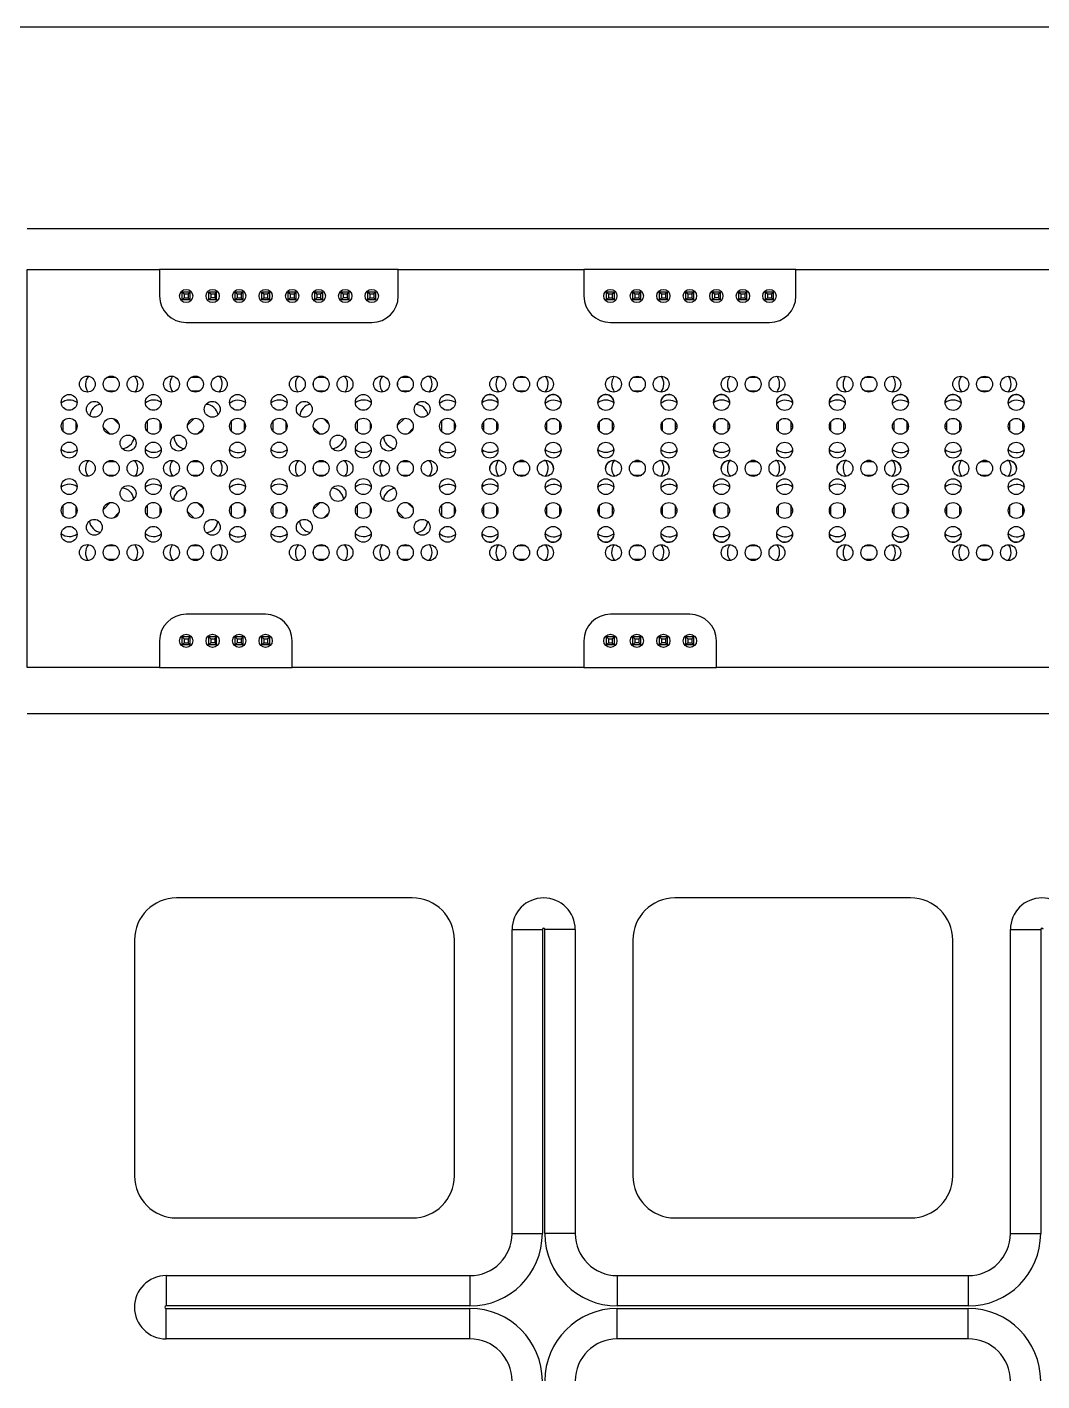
# Model space of a CAD drawing. Header units: inches. Extents: x 1.52 to 9.45, y 2.55 to 7.05.
# Drawn here: x 3.041 to 4.548, y 5.036 to 7.046 of the extents above; entities that cross this region are included whole.
import ezdxf

# ---------------------------------------------------------------- set-up
doc = ezdxf.new("R2010")
doc.units = ezdxf.units.IN
doc.header["$MEASUREMENT"] = 0

msp = doc.modelspace()

# ---------------------------------------------------------------- linework, layer by layer
at = {"color": 7, "linetype": 'Continuous', "lineweight": 25}
for p, q in [((8.1508, 7.0458), (2.7758, 7.0458)), ((5.2853, 6.7466), (3.0412, 6.7466)), ((3.0412, 6.0955), (3.0412, 6.6861)), ((3.0412, 6.6861), (3.2381, 6.6861)), ((3.2381, 6.6861), (3.2381, 6.6467)), ((3.5924, 6.6861), (3.2381, 6.6861)), ((3.5924, 6.6467), (3.5924, 6.6861)), ((3.5924, 6.6861), (3.868, 6.6861)), ((3.868, 6.6861), (3.868, 6.6467)), ((4.1829, 6.6861), (3.868, 6.6861)), ((4.1829, 6.6467), (4.1829, 6.6861)), ((4.1829, 6.6861), (4.6554, 6.6861)), ((3.2715, 6.6526), (3.2745, 6.6497)), ((3.2715, 6.6408), (3.2715, 6.6526)), ((3.2833, 6.6526), (3.2715, 6.6526)), ((3.2804, 6.6497), (3.2833, 6.6526)), ((3.2833, 6.6408), (3.2833, 6.6526)), ((3.3227, 6.6526), (3.3109, 6.6526)), ((3.3109, 6.6526), (3.3139, 6.6497)), ((3.3109, 6.6408), (3.3109, 6.6526)), ((3.3198, 6.6497), (3.3227, 6.6526)), ((3.3227, 6.6408), (3.3227, 6.6526)), ((3.3503, 6.6526), (3.3532, 6.6497)), ((3.3503, 6.6408), (3.3503, 6.6526)), ((3.3621, 6.6526), (3.3503, 6.6526)), ((3.3621, 6.6526), (3.3591, 6.6497)), ((3.3621, 6.6408), (3.3621, 6.6526)), ((3.4015, 6.6526), (3.3896, 6.6526)), ((3.3896, 6.6526), (3.3926, 6.6497)), ((3.3896, 6.6408), (3.3896, 6.6526)), ((3.3985, 6.6497), (3.4015, 6.6526)), ((3.4015, 6.6408), (3.4015, 6.6526)), ((3.4408, 6.6526), (3.429, 6.6526)), ((3.429, 6.6526), (3.432, 6.6497)), ((3.429, 6.6408), (3.429, 6.6526)), ((3.4379, 6.6497), (3.4408, 6.6526)), ((3.4408, 6.6408), (3.4408, 6.6526)), ((3.4684, 6.6526), (3.4713, 6.6497)), ((3.4684, 6.6408), (3.4684, 6.6526)), ((3.4802, 6.6526), (3.4684, 6.6526)), ((3.4772, 6.6497), (3.4802, 6.6526)), ((3.4802, 6.6408), (3.4802, 6.6526)), ((3.5078, 6.6526), (3.5107, 6.6497)), ((3.5078, 6.6408), (3.5078, 6.6526)), ((3.5196, 6.6526), (3.5078, 6.6526)), ((3.5166, 6.6497), (3.5196, 6.6526)), ((3.5196, 6.6408), (3.5196, 6.6526)), ((3.5471, 6.6526), (3.5501, 6.6497)), ((3.5471, 6.6408), (3.5471, 6.6526)), ((3.5589, 6.6526), (3.5471, 6.6526)), ((3.5589, 6.6526), (3.556, 6.6497)), ((3.5589, 6.6408), (3.5589, 6.6526)), ((3.9015, 6.6526), (3.9044, 6.6497)), ((3.9015, 6.6408), (3.9015, 6.6526)), ((3.9133, 6.6526), (3.9015, 6.6526)), ((3.9103, 6.6497), (3.9133, 6.6526)), ((3.9133, 6.6408), (3.9133, 6.6526)), ((3.9526, 6.6526), (3.9408, 6.6526)), ((3.9408, 6.6526), (3.9438, 6.6497)), ((3.9408, 6.6408), (3.9408, 6.6526)), ((3.9497, 6.6497), (3.9526, 6.6526)), ((3.9526, 6.6408), (3.9526, 6.6526)), ((3.992, 6.6526), (3.9802, 6.6526)), ((3.9802, 6.6526), (3.9831, 6.6497)), ((3.9802, 6.6408), (3.9802, 6.6526)), ((3.992, 6.6526), (3.9891, 6.6497)), ((3.992, 6.6408), (3.992, 6.6526)), ((4.0314, 6.6526), (4.0196, 6.6526)), ((4.0196, 6.6526), (4.0225, 6.6497)), ((4.0196, 6.6408), (4.0196, 6.6526)), ((4.0314, 6.6526), (4.0284, 6.6497)), ((4.0314, 6.6408), (4.0314, 6.6526)), ((4.0589, 6.6526), (4.0619, 6.6497)), ((4.0589, 6.6408), (4.0589, 6.6526)), ((4.0707, 6.6526), (4.0589, 6.6526)), ((4.0678, 6.6497), (4.0707, 6.6526)), ((4.0707, 6.6408), (4.0707, 6.6526)), ((4.1101, 6.6526), (4.0983, 6.6526)), ((4.0983, 6.6526), (4.1013, 6.6497)), ((4.0983, 6.6408), (4.0983, 6.6526)), ((4.1072, 6.6497), (4.1101, 6.6526)), ((4.1101, 6.6408), (4.1101, 6.6526)), ((4.1495, 6.6526), (4.1377, 6.6526)), ((4.1377, 6.6526), (4.1406, 6.6497)), ((4.1377, 6.6408), (4.1377, 6.6526)), ((4.1465, 6.6497), (4.1495, 6.6526)), ((4.1495, 6.6408), (4.1495, 6.6526)), ((3.2745, 6.6438), (3.2715, 6.6408)), ((3.2833, 6.6408), (3.2715, 6.6408)), ((3.2745, 6.6497), (3.2745, 6.6438)), ((3.2745, 6.6497), (3.2804, 6.6497)), ((3.2745, 6.6438), (3.2804, 6.6438)), ((3.2804, 6.6497), (3.2804, 6.6438)), ((3.2804, 6.6438), (3.2833, 6.6408)), ((3.3139, 6.6438), (3.3109, 6.6408)), ((3.3227, 6.6408), (3.3109, 6.6408)), ((3.3139, 6.6497), (3.3139, 6.6438)), ((3.3139, 6.6497), (3.3198, 6.6497)), ((3.3198, 6.6438), (3.3139, 6.6438)), ((3.3198, 6.6497), (3.3198, 6.6438)), ((3.3198, 6.6438), (3.3227, 6.6408)), ((3.3503, 6.6408), (3.3532, 6.6438)), ((3.3621, 6.6408), (3.3503, 6.6408)), ((3.3532, 6.6497), (3.3532, 6.6438)), ((3.3532, 6.6497), (3.3591, 6.6497)), ((3.3532, 6.6438), (3.3591, 6.6438)), ((3.3591, 6.6497), (3.3591, 6.6438)), ((3.3591, 6.6438), (3.3621, 6.6408)), ((3.3926, 6.6438), (3.3896, 6.6408)), ((3.4015, 6.6408), (3.3896, 6.6408)), ((3.3926, 6.6497), (3.3985, 6.6497)), ((3.3926, 6.6497), (3.3926, 6.6438)), ((3.3926, 6.6438), (3.3985, 6.6438)), ((3.3985, 6.6497), (3.3985, 6.6438)), ((3.3985, 6.6438), (3.4015, 6.6408)), ((3.432, 6.6438), (3.429, 6.6408)), ((3.4408, 6.6408), (3.429, 6.6408)), ((3.432, 6.6497), (3.4379, 6.6497)), ((3.432, 6.6497), (3.432, 6.6438)), ((3.432, 6.6438), (3.4379, 6.6438)), ((3.4379, 6.6497), (3.4379, 6.6438)), ((3.4379, 6.6438), (3.4408, 6.6408)), ((3.4713, 6.6438), (3.4684, 6.6408)), ((3.4802, 6.6408), (3.4684, 6.6408)), ((3.4713, 6.6497), (3.4713, 6.6438)), ((3.4713, 6.6497), (3.4772, 6.6497)), ((3.4772, 6.6438), (3.4713, 6.6438)), ((3.4772, 6.6497), (3.4772, 6.6438)), ((3.4772, 6.6438), (3.4802, 6.6408)), ((3.5107, 6.6438), (3.5078, 6.6408)), ((3.5196, 6.6408), (3.5078, 6.6408)), ((3.5107, 6.6497), (3.5107, 6.6438)), ((3.5107, 6.6497), (3.5166, 6.6497)), ((3.5166, 6.6438), (3.5107, 6.6438)), ((3.5166, 6.6497), (3.5166, 6.6438)), ((3.5166, 6.6438), (3.5196, 6.6408)), ((3.5471, 6.6408), (3.5501, 6.6438)), ((3.5589, 6.6408), (3.5471, 6.6408)), ((3.5501, 6.6497), (3.5501, 6.6438)), ((3.5501, 6.6497), (3.556, 6.6497)), ((3.5501, 6.6438), (3.556, 6.6438)), ((3.556, 6.6497), (3.556, 6.6438)), ((3.556, 6.6438), (3.5589, 6.6408)), ((3.9044, 6.6438), (3.9015, 6.6408)), ((3.9133, 6.6408), (3.9015, 6.6408)), ((3.9044, 6.6497), (3.9044, 6.6438)), ((3.9044, 6.6497), (3.9103, 6.6497)), ((3.9044, 6.6438), (3.9103, 6.6438)), ((3.9103, 6.6497), (3.9103, 6.6438)), ((3.9103, 6.6438), (3.9133, 6.6408)), ((3.9438, 6.6438), (3.9408, 6.6408)), ((3.9526, 6.6408), (3.9408, 6.6408)), ((3.9438, 6.6497), (3.9497, 6.6497)), ((3.9438, 6.6497), (3.9438, 6.6438)), ((3.9438, 6.6438), (3.9497, 6.6438)), ((3.9497, 6.6497), (3.9497, 6.6438)), ((3.9497, 6.6438), (3.9526, 6.6408)), ((3.9802, 6.6408), (3.9831, 6.6438)), ((3.992, 6.6408), (3.9802, 6.6408)), ((3.9831, 6.6497), (3.9891, 6.6497)), ((3.9831, 6.6497), (3.9831, 6.6438)), ((3.9831, 6.6438), (3.9891, 6.6438)), ((3.9891, 6.6497), (3.9891, 6.6438)), ((3.9891, 6.6438), (3.992, 6.6408)), ((4.0196, 6.6408), (4.0225, 6.6438)), ((4.0314, 6.6408), (4.0196, 6.6408)), ((4.0225, 6.6497), (4.0284, 6.6497)), ((4.0225, 6.6497), (4.0225, 6.6438)), ((4.0225, 6.6438), (4.0284, 6.6438)), ((4.0284, 6.6497), (4.0284, 6.6438)), ((4.0284, 6.6438), (4.0314, 6.6408)), ((4.0619, 6.6438), (4.0589, 6.6408)), ((4.0707, 6.6408), (4.0589, 6.6408)), ((4.0619, 6.6497), (4.0619, 6.6438)), ((4.0619, 6.6497), (4.0678, 6.6497)), ((4.0678, 6.6438), (4.0619, 6.6438)), ((4.0678, 6.6497), (4.0678, 6.6438)), ((4.0678, 6.6438), (4.0707, 6.6408)), ((4.1013, 6.6438), (4.0983, 6.6408)), ((4.1101, 6.6408), (4.0983, 6.6408)), ((4.1013, 6.6497), (4.1072, 6.6497)), ((4.1013, 6.6497), (4.1013, 6.6438)), ((4.1013, 6.6438), (4.1072, 6.6438)), ((4.1072, 6.6497), (4.1072, 6.6438)), ((4.1072, 6.6438), (4.1101, 6.6408)), ((4.1406, 6.6438), (4.1377, 6.6408)), ((4.1495, 6.6408), (4.1377, 6.6408)), ((4.1406, 6.6497), (4.1406, 6.6438)), ((4.1406, 6.6497), (4.1465, 6.6497)), ((4.1406, 6.6438), (4.1465, 6.6438)), ((4.1465, 6.6497), (4.1465, 6.6438)), ((4.1465, 6.6438), (4.1495, 6.6408)), ((3.2774, 6.6073), (3.553, 6.6073)), ((3.9074, 6.6073), (4.1436, 6.6073)), ((3.1728, 6.5257), (3.1595, 6.5257)), ((3.2978, 6.5257), (3.2845, 6.5257)), ((3.4663, 6.5177), (3.4663, 6.5141)), ((3.4847, 6.5257), (3.4713, 6.5257)), ((3.5913, 6.5177), (3.5913, 6.5141)), ((3.6097, 6.5257), (3.5963, 6.5257)), ((3.7821, 6.5257), (3.7691, 6.5257)), ((3.954, 6.5257), (3.941, 6.5257)), ((4.1259, 6.5257), (4.1128, 6.5257)), ((4.2978, 6.5257), (4.2847, 6.5257)), ((4.4697, 6.5257), (4.4566, 6.5257)), ((3.1598, 6.506), (3.1726, 6.506)), ((3.2848, 6.506), (3.2976, 6.506)), ((3.4716, 6.506), (3.4844, 6.506)), ((3.5966, 6.506), (3.6094, 6.506)), ((3.7691, 6.506), (3.7821, 6.506)), ((3.941, 6.506), (3.954, 6.506)), ((4.1128, 6.506), (4.1259, 6.506)), ((4.2847, 6.506), (4.2978, 6.506)), ((4.4566, 6.506), (4.4697, 6.506)), ((3.7169, 6.4886), (3.7169, 6.488)), ((3.8343, 6.488), (3.8343, 6.4886)), ((3.8888, 6.4886), (3.8888, 6.488)), ((4.0061, 6.488), (4.0061, 6.4886)), ((4.0607, 6.4886), (4.0607, 6.488)), ((4.178, 6.488), (4.178, 6.4886)), ((4.2326, 6.4886), (4.2326, 6.488)), ((4.3499, 6.488), (4.3499, 6.4886)), ((4.4045, 6.4886), (4.4045, 6.488)), ((4.5218, 6.488), (4.5218, 6.4886)), ((3.0944, 6.4608), (3.0944, 6.4461)), ((3.1141, 6.4479), (3.1141, 6.4589)), ((3.1545, 6.4517), (3.1645, 6.4417)), ((3.1776, 6.4564), (3.1692, 6.4648)), ((3.2194, 6.4608), (3.2194, 6.4461)), ((3.2391, 6.4479), (3.2391, 6.4589)), ((3.2896, 6.4651), (3.2795, 6.4549)), ((3.2944, 6.442), (3.3025, 6.4502)), ((3.3444, 6.4608), (3.3444, 6.4461)), ((3.3641, 6.4479), (3.3641, 6.4589)), ((3.4064, 6.4609), (3.4064, 6.4459)), ((3.4261, 6.4481), (3.4261, 6.4587)), ((3.4663, 6.4518), (3.4764, 6.4417)), ((3.4894, 6.4566), (3.4812, 6.4648)), ((3.5314, 6.4609), (3.5314, 6.4459)), ((3.5511, 6.4481), (3.5511, 6.4587)), ((3.6016, 6.4651), (3.5913, 6.4548)), ((3.6564, 6.4609), (3.6564, 6.4459)), ((3.6761, 6.4481), (3.6761, 6.4587)), ((3.7169, 6.4541), (3.7169, 6.4525)), ((3.7189, 6.4598), (3.7189, 6.4468)), ((3.7386, 6.4468), (3.7386, 6.4598)), ((3.8126, 6.4598), (3.8126, 6.4468)), ((3.8323, 6.4468), (3.8323, 6.4598)), ((3.8343, 6.4525), (3.8343, 6.4541)), ((3.8888, 6.4541), (3.8888, 6.4525)), ((3.8907, 6.4598), (3.8907, 6.4468)), ((3.9104, 6.4468), (3.9104, 6.4599)), ((3.9845, 6.4598), (3.9845, 6.4468)), ((4.0042, 6.4468), (4.0042, 6.4599)), ((4.0061, 6.4525), (4.0061, 6.4541)), ((4.0607, 6.4541), (4.0607, 6.4525)), ((4.0626, 6.4598), (4.0626, 6.4468)), ((4.0823, 6.4467), (4.0823, 6.4599)), ((4.1564, 6.4598), (4.1564, 6.4468)), ((4.1761, 6.4467), (4.1761, 6.4599)), ((4.178, 6.4525), (4.178, 6.4541)), ((4.2326, 6.4541), (4.2326, 6.4525)), ((4.2345, 6.4598), (4.2345, 6.4468)), ((4.2542, 6.4467), (4.2542, 6.4599)), ((4.3282, 6.4598), (4.3282, 6.4468)), ((4.3479, 6.4467), (4.3479, 6.4599)), ((4.3499, 6.4525), (4.3499, 6.4541)), ((4.4045, 6.4541), (4.4045, 6.4525)), ((4.4064, 6.4597), (4.4064, 6.4469)), ((4.4261, 6.4467), (4.4261, 6.4599)), ((4.5001, 6.4597), (4.5001, 6.4469)), ((4.5198, 6.4467), (4.5198, 6.4599)), ((4.5218, 6.4525), (4.5218, 6.4541)), ((3.6064, 6.4421), (3.6143, 6.45)), ((3.7169, 6.4186), (3.7169, 6.4178)), ((3.7169, 6.4178), (3.7173, 6.415)), ((3.8339, 6.415), (3.8343, 6.4178)), ((3.8343, 6.4178), (3.8343, 6.4186)), ((3.8888, 6.4186), (3.8888, 6.4178)), ((3.8888, 6.4178), (3.8892, 6.415)), ((4.0058, 6.415), (4.0061, 6.4178)), ((4.0061, 6.4178), (4.0061, 6.4186)), ((4.0607, 6.4186), (4.0607, 6.4178)), ((4.0607, 6.4178), (4.061, 6.415)), ((4.1777, 6.415), (4.178, 6.4178)), ((4.178, 6.4178), (4.178, 6.4186)), ((4.2326, 6.4186), (4.2326, 6.4178)), ((4.2326, 6.4178), (4.2329, 6.415)), ((4.3496, 6.415), (4.3499, 6.4178)), ((4.3499, 6.4178), (4.3499, 6.4186)), ((4.4045, 6.4186), (4.4045, 6.4178)), ((4.4045, 6.4178), (4.4048, 6.415)), ((4.5215, 6.415), (4.5218, 6.4178)), ((4.5218, 6.4178), (4.5218, 6.4186)), ((3.1728, 6.4007), (3.1595, 6.4007)), ((3.2978, 6.4007), (3.2845, 6.4007)), ((3.4663, 6.3927), (3.4663, 6.3891)), ((3.4847, 6.4007), (3.4713, 6.4007)), ((3.5913, 6.3927), (3.5913, 6.3891)), ((3.6097, 6.4007), (3.5963, 6.4007)), ((3.7423, 6.4024), (3.7402, 6.4024)), ((3.7821, 6.4007), (3.7691, 6.4007)), ((3.7777, 6.4024), (3.7734, 6.4024)), ((3.811, 6.4024), (3.8089, 6.4024)), ((3.9142, 6.4024), (3.912, 6.4024)), ((3.954, 6.4007), (3.941, 6.4007)), ((3.9496, 6.4024), (3.9453, 6.4024)), ((3.9829, 6.4024), (3.9808, 6.4024)), ((4.0861, 6.4024), (4.0839, 6.4024)), ((4.1259, 6.4007), (4.1128, 6.4007)), ((4.1215, 6.4024), (4.1172, 6.4024)), ((4.1548, 6.4024), (4.1527, 6.4024)), ((4.258, 6.4024), (4.2558, 6.4024)), ((4.2978, 6.4007), (4.2847, 6.4007)), ((4.2934, 6.4024), (4.2891, 6.4024)), ((4.3267, 6.4024), (4.3245, 6.4024)), ((4.4299, 6.4024), (4.4277, 6.4024)), ((4.4697, 6.4007), (4.4566, 6.4007)), ((4.4653, 6.4024), (4.461, 6.4024)), ((4.4986, 6.4024), (4.4964, 6.4024)), ((3.1598, 6.381), (3.1726, 6.381)), ((3.2848, 6.381), (3.2976, 6.381)), ((3.4716, 6.381), (3.4844, 6.381)), ((3.5966, 6.381), (3.6094, 6.381)), ((3.7691, 6.381), (3.7821, 6.381)), ((3.941, 6.381), (3.954, 6.381)), ((4.1128, 6.381), (4.1259, 6.381)), ((4.2847, 6.381), (4.2978, 6.381)), ((4.4566, 6.381), (4.4697, 6.381)), ((3.7173, 6.3667), (3.7169, 6.3638)), ((3.7169, 6.3638), (3.7169, 6.363)), ((3.8343, 6.3638), (3.8339, 6.3667)), ((3.8343, 6.363), (3.8343, 6.3638)), ((3.8892, 6.3667), (3.8888, 6.3638)), ((3.8888, 6.3638), (3.8888, 6.363)), ((4.0061, 6.3638), (4.0058, 6.3667)), ((4.0061, 6.363), (4.0061, 6.3638)), ((4.061, 6.3667), (4.0607, 6.3638)), ((4.0607, 6.3638), (4.0607, 6.363)), ((4.178, 6.3638), (4.1777, 6.3667)), ((4.178, 6.363), (4.178, 6.3638)), ((4.2329, 6.3667), (4.2326, 6.3638)), ((4.2326, 6.3638), (4.2326, 6.363)), ((4.3499, 6.3638), (4.3496, 6.3667)), ((4.3499, 6.363), (4.3499, 6.3638)), ((4.4048, 6.3667), (4.4045, 6.3638)), ((4.4045, 6.3638), (4.4045, 6.363)), ((4.5218, 6.3638), (4.5215, 6.3667)), ((4.5218, 6.363), (4.5218, 6.3638)), ((3.0944, 6.3358), (3.0944, 6.3211)), ((3.1141, 6.3229), (3.1141, 6.3339)), ((3.1646, 6.3401), (3.1545, 6.3299)), ((3.2194, 6.3358), (3.2194, 6.3211)), ((3.2391, 6.3229), (3.2391, 6.3339)), ((3.3026, 6.3314), (3.2942, 6.3398)), ((3.3444, 6.3358), (3.3444, 6.3211)), ((3.3641, 6.3229), (3.3641, 6.3339)), ((3.4064, 6.3359), (3.4064, 6.3209)), ((3.4261, 6.3231), (3.4261, 6.3337)), ((3.4766, 6.3401), (3.4663, 6.3298)), ((3.5314, 6.3359), (3.5314, 6.3209)), ((3.5511, 6.3231), (3.5511, 6.3337)), ((3.6144, 6.3316), (3.6062, 6.3398)), ((3.6564, 6.3359), (3.6564, 6.3209)), ((3.6761, 6.3231), (3.6761, 6.3337)), ((3.7189, 6.3348), (3.7189, 6.3218)), ((3.7386, 6.3218), (3.7386, 6.3348)), ((3.8126, 6.3348), (3.8126, 6.3218)), ((3.8323, 6.3218), (3.8323, 6.3348)), ((3.8907, 6.3348), (3.8907, 6.3218)), ((3.9104, 6.3218), (3.9104, 6.3349)), ((3.9845, 6.3348), (3.9845, 6.3218)), ((4.0042, 6.3218), (4.0042, 6.3349)), ((4.0626, 6.3348), (4.0626, 6.3218)), ((4.0823, 6.3217), (4.0823, 6.3349)), ((4.1564, 6.3348), (4.1564, 6.3218)), ((4.1761, 6.3217), (4.1761, 6.3349)), ((4.2345, 6.3348), (4.2345, 6.3218)), ((4.2542, 6.3217), (4.2542, 6.3349)), ((4.3282, 6.3348), (4.3282, 6.3218)), ((4.3479, 6.3217), (4.3479, 6.3349)), ((4.4064, 6.3348), (4.4064, 6.3219)), ((4.4261, 6.3217), (4.4261, 6.3349)), ((4.5001, 6.3348), (4.5001, 6.3219)), ((4.5198, 6.3217), (4.5198, 6.3349)), ((3.1694, 6.317), (3.1775, 6.3252)), ((3.2795, 6.3267), (3.2895, 6.3167)), ((3.4814, 6.3171), (3.4893, 6.325)), ((3.5913, 6.3268), (3.6014, 6.3167)), ((3.7169, 6.3291), (3.7169, 6.3275)), ((3.8343, 6.3275), (3.8343, 6.3291)), ((3.8888, 6.3291), (3.8888, 6.3275)), ((4.0061, 6.3275), (4.0061, 6.3291)), ((4.0607, 6.3291), (4.0607, 6.3275)), ((4.178, 6.3275), (4.178, 6.3291)), ((4.2326, 6.3291), (4.2326, 6.3275)), ((4.3499, 6.3275), (4.3499, 6.3291)), ((4.4045, 6.3291), (4.4045, 6.3275)), ((4.5218, 6.3275), (4.5218, 6.3291)), ((3.7169, 6.2936), (3.7169, 6.293)), ((3.8343, 6.293), (3.8343, 6.2936)), ((3.8888, 6.2936), (3.8888, 6.293)), ((4.0061, 6.293), (4.0061, 6.2936)), ((4.0607, 6.2936), (4.0607, 6.293)), ((4.178, 6.293), (4.178, 6.2936)), ((4.2326, 6.2936), (4.2326, 6.293)), ((4.3499, 6.293), (4.3499, 6.2936)), ((4.4045, 6.2936), (4.4045, 6.293)), ((4.5218, 6.293), (4.5218, 6.2936)), ((3.1728, 6.2757), (3.1595, 6.2757)), ((3.2978, 6.2757), (3.2845, 6.2757)), ((3.4847, 6.2757), (3.4713, 6.2757)), ((3.6097, 6.2757), (3.5963, 6.2757)), ((3.7821, 6.2757), (3.7691, 6.2757)), ((3.954, 6.2757), (3.941, 6.2757)), ((4.1259, 6.2757), (4.1128, 6.2757)), ((4.2978, 6.2757), (4.2847, 6.2757)), ((4.4697, 6.2757), (4.4566, 6.2757)), ((3.1598, 6.256), (3.1726, 6.256)), ((3.2848, 6.256), (3.2976, 6.256)), ((3.4663, 6.2677), (3.4663, 6.2641)), ((3.4716, 6.256), (3.4844, 6.256)), ((3.5913, 6.2677), (3.5913, 6.2641)), ((3.5966, 6.256), (3.6094, 6.256)), ((3.7691, 6.256), (3.7821, 6.256)), ((3.941, 6.256), (3.954, 6.256)), ((4.1128, 6.256), (4.1259, 6.256)), ((4.2847, 6.256), (4.2978, 6.256)), ((4.4566, 6.256), (4.4697, 6.256)), ((3.3955, 6.1743), (3.2774, 6.1743)), ((4.0255, 6.1743), (3.9074, 6.1743)), ((3.2381, 6.1349), (3.2381, 6.0955)), ((3.2833, 6.1408), (3.2715, 6.1408)), ((3.2715, 6.1408), (3.2745, 6.1379)), ((3.2715, 6.129), (3.2715, 6.1408)), ((3.2745, 6.132), (3.2715, 6.129)), ((3.2833, 6.129), (3.2715, 6.129)), ((3.2745, 6.1379), (3.2804, 6.1379)), ((3.2745, 6.1379), (3.2745, 6.132)), ((3.2745, 6.132), (3.2804, 6.132)), ((3.2804, 6.1379), (3.2833, 6.1408)), ((3.2804, 6.1379), (3.2804, 6.132)), ((3.2804, 6.132), (3.2833, 6.129)), ((3.2833, 6.129), (3.2833, 6.1408)), ((3.3109, 6.1408), (3.3139, 6.1379)), ((3.3109, 6.129), (3.3109, 6.1408)), ((3.3227, 6.1408), (3.3109, 6.1408)), ((3.3139, 6.132), (3.3109, 6.129)), ((3.3227, 6.129), (3.3109, 6.129)), ((3.3139, 6.1379), (3.3139, 6.132)), ((3.3139, 6.1379), (3.3198, 6.1379)), ((3.3198, 6.132), (3.3139, 6.132)), ((3.3198, 6.1379), (3.3227, 6.1408)), ((3.3198, 6.1379), (3.3198, 6.132)), ((3.3198, 6.132), (3.3227, 6.129)), ((3.3227, 6.129), (3.3227, 6.1408)), ((3.3503, 6.1408), (3.3532, 6.1379)), ((3.3503, 6.129), (3.3503, 6.1408)), ((3.3621, 6.1408), (3.3503, 6.1408)), ((3.3532, 6.132), (3.3503, 6.129)), ((3.3621, 6.129), (3.3503, 6.129)), ((3.3532, 6.1379), (3.3532, 6.132)), ((3.3532, 6.1379), (3.3591, 6.1379)), ((3.3591, 6.132), (3.3532, 6.132)), ((3.3591, 6.1379), (3.3621, 6.1408)), ((3.3591, 6.1379), (3.3591, 6.132)), ((3.3591, 6.132), (3.3621, 6.129)), ((3.3621, 6.129), (3.3621, 6.1408)), ((3.3896, 6.1408), (3.3926, 6.1379)), ((3.3896, 6.129), (3.3896, 6.1408)), ((3.4015, 6.1408), (3.3896, 6.1408)), ((3.3926, 6.132), (3.3896, 6.129)), ((3.4015, 6.129), (3.3896, 6.129)), ((3.3926, 6.1379), (3.3926, 6.132)), ((3.3926, 6.1379), (3.3985, 6.1379)), ((3.3926, 6.132), (3.3985, 6.132)), ((3.3985, 6.1379), (3.4015, 6.1408)), ((3.3985, 6.1379), (3.3985, 6.132)), ((3.3985, 6.132), (3.4015, 6.129)), ((3.4015, 6.129), (3.4015, 6.1408)), ((3.4349, 6.0955), (3.4349, 6.1349)), ((3.868, 6.1349), (3.868, 6.0955)), ((3.9015, 6.1408), (3.9044, 6.1379)), ((3.9015, 6.129), (3.9015, 6.1408)), ((3.9133, 6.1408), (3.9015, 6.1408)), ((3.9044, 6.132), (3.9015, 6.129)), ((3.9133, 6.129), (3.9015, 6.129)), ((3.9044, 6.1379), (3.9044, 6.132)), ((3.9044, 6.1379), (3.9103, 6.1379)), ((3.9044, 6.132), (3.9103, 6.132)), ((3.9103, 6.1379), (3.9133, 6.1408)), ((3.9103, 6.1379), (3.9103, 6.132)), ((3.9103, 6.132), (3.9133, 6.129)), ((3.9133, 6.129), (3.9133, 6.1408)), ((3.9408, 6.1408), (3.9438, 6.1379)), ((3.9408, 6.129), (3.9408, 6.1408)), ((3.9526, 6.1408), (3.9408, 6.1408)), ((3.9438, 6.132), (3.9408, 6.129)), ((3.9526, 6.129), (3.9408, 6.129)), ((3.9438, 6.1379), (3.9438, 6.132)), ((3.9438, 6.1379), (3.9497, 6.1379)), ((3.9497, 6.132), (3.9438, 6.132)), ((3.9497, 6.1379), (3.9526, 6.1408)), ((3.9497, 6.1379), (3.9497, 6.132)), ((3.9497, 6.132), (3.9526, 6.129)), ((3.9526, 6.129), (3.9526, 6.1408)), ((3.992, 6.1408), (3.9802, 6.1408)), ((3.9802, 6.1408), (3.9831, 6.1379)), ((3.9802, 6.129), (3.9802, 6.1408)), ((3.9831, 6.132), (3.9802, 6.129)), ((3.992, 6.129), (3.9802, 6.129)), ((3.9831, 6.1379), (3.9891, 6.1379)), ((3.9831, 6.1379), (3.9831, 6.132)), ((3.9891, 6.132), (3.9831, 6.132)), ((3.9891, 6.1379), (3.992, 6.1408)), ((3.9891, 6.1379), (3.9891, 6.132)), ((3.9891, 6.132), (3.992, 6.129)), ((3.992, 6.129), (3.992, 6.1408)), ((4.0314, 6.1408), (4.0196, 6.1408)), ((4.0196, 6.1408), (4.0225, 6.1379)), ((4.0196, 6.129), (4.0196, 6.1408)), ((4.0225, 6.132), (4.0196, 6.129)), ((4.0314, 6.129), (4.0196, 6.129)), ((4.0225, 6.1379), (4.0284, 6.1379)), ((4.0225, 6.1379), (4.0225, 6.132)), ((4.0225, 6.132), (4.0284, 6.132)), ((4.0284, 6.1379), (4.0314, 6.1408)), ((4.0284, 6.1379), (4.0284, 6.132)), ((4.0284, 6.132), (4.0314, 6.129)), ((4.0314, 6.129), (4.0314, 6.1408)), ((4.0648, 6.0955), (4.0648, 6.1349)), ((3.2381, 6.0955), (3.0412, 6.0955)), ((3.2381, 6.0955), (3.4349, 6.0955)), ((3.868, 6.0955), (3.4349, 6.0955)), ((3.868, 6.0955), (4.0648, 6.0955)), ((4.6554, 6.0955), (4.0648, 6.0955)), ((3.0412, 6.0271), (5.2853, 6.0271)), ((3.6133, 5.7533), (3.2633, 5.7533)), ((4.3533, 5.7533), (4.0033, 5.7533)), ((3.2008, 5.6908), (3.2008, 5.3408)), ((3.6758, 5.3408), (3.6758, 5.6908)), ((3.7614, 5.2552), (3.7614, 5.7064)), ((3.7614, 5.7064), (3.8064, 5.7064)), ((3.8064, 5.7064), (3.8064, 5.2552)), ((3.8101, 5.2552), (3.8101, 5.7064)), ((3.8551, 5.7064), (3.8101, 5.7064)), ((3.8551, 5.7064), (3.8551, 5.2552)), ((3.9408, 5.6908), (3.9408, 5.3408)), ((4.4158, 5.3408), (4.4158, 5.6908)), ((4.5014, 5.7064), (4.5464, 5.7064)), ((4.5014, 5.2552), (4.5014, 5.7064)), ((4.5464, 5.7064), (4.5464, 5.2552)), ((3.2633, 5.2783), (3.6133, 5.2783)), ((4.0033, 5.2783), (4.3533, 5.2783)), ((3.7614, 5.2552), (3.8064, 5.2552)), ((3.8551, 5.2552), (3.8101, 5.2552)), ((4.5014, 5.2552), (4.5464, 5.2552)), ((3.2476, 5.1927), (3.2476, 5.1477)), ((3.2476, 5.1927), (3.6989, 5.1927)), ((3.6989, 5.1927), (3.6989, 5.1477)), ((3.9176, 5.1927), (3.9176, 5.1477)), ((3.9176, 5.1927), (4.4389, 5.1927)), ((4.4389, 5.1927), (4.4389, 5.1477)), ((3.6989, 5.1477), (3.2476, 5.1477)), ((4.4389, 5.1477), (3.9176, 5.1477)), ((3.2476, 5.1439), (3.6989, 5.1439)), ((3.2476, 5.0989), (3.2476, 5.1439)), ((3.6989, 5.0989), (3.6989, 5.1439)), ((3.9176, 5.1439), (4.4389, 5.1439)), ((3.9176, 5.0989), (3.9176, 5.1439)), ((4.4389, 5.0989), (4.4389, 5.1439)), ((3.6989, 5.0989), (3.2476, 5.0989)), ((4.4389, 5.0989), (3.9176, 5.0989))]:
    msp.add_line(p, q, dxfattribs=at)
for centre, radius in [((3.2774, 6.6467), 0.00984), ((3.3168, 6.6467), 0.00984), ((3.3562, 6.6467), 0.00984), ((3.3955, 6.6467), 0.00984), ((3.4349, 6.6467), 0.00984), ((3.4743, 6.6467), 0.00984), ((3.5137, 6.6467), 0.00984), ((3.553, 6.6467), 0.00984), ((3.9074, 6.6467), 0.00984), ((3.9467, 6.6467), 0.00984), ((3.9861, 6.6467), 0.00984), ((4.0255, 6.6467), 0.00984), ((4.0648, 6.6467), 0.00984), ((4.1042, 6.6467), 0.00984), ((4.1436, 6.6467), 0.00984), ((3.1307, 6.5159), 0.0118), ((3.1662, 6.5159), 0.0118), ((3.2016, 6.5159), 0.0118), ((3.2557, 6.5159), 0.0118), ((3.2912, 6.5159), 0.0118), ((3.3266, 6.5159), 0.0118), ((3.4426, 6.5159), 0.0118), ((3.478, 6.5159), 0.0118), ((3.5134, 6.5159), 0.0118), ((3.5676, 6.5159), 0.0118), ((3.603, 6.5159), 0.0118), ((3.6384, 6.5159), 0.0118), ((3.7402, 6.5158), 0.0118), ((3.7756, 6.5158), 0.0118), ((3.811, 6.5158), 0.0118), ((3.912, 6.5158), 0.0118), ((3.9475, 6.5158), 0.0118), ((3.9829, 6.5158), 0.0118), ((4.0839, 6.5158), 0.0118), ((4.1194, 6.5158), 0.0118), ((4.1548, 6.5158), 0.0118), ((4.2558, 6.5158), 0.0118), ((4.2913, 6.5158), 0.0118), ((4.3267, 6.5158), 0.0118), ((4.4277, 6.5158), 0.0118), ((4.4631, 6.5158), 0.0118), ((4.4986, 6.5158), 0.0118), ((3.1037, 6.4888), 0.0118), ((3.2287, 6.4888), 0.0118), ((3.3537, 6.4888), 0.0118), ((3.4155, 6.4888), 0.0118), ((3.5405, 6.4888), 0.0118), ((3.6655, 6.4888), 0.0118), ((3.7287, 6.4887), 0.0118), ((3.8225, 6.4887), 0.0118), ((3.9006, 6.4887), 0.0118), ((3.9944, 6.4887), 0.0118), ((4.0725, 6.4887), 0.0118), ((4.1662, 6.4887), 0.0118), ((4.2444, 6.4887), 0.0118), ((4.3381, 6.4887), 0.0118), ((4.4163, 6.4887), 0.0118), ((4.51, 6.4887), 0.0118), ((3.1411, 6.4785), 0.0118), ((3.3162, 6.4785), 0.0118), ((3.4529, 6.4785), 0.0118), ((3.628, 6.4785), 0.0118), ((3.1037, 6.4534), 0.0118), ((3.1662, 6.4534), 0.0118), ((3.2287, 6.4534), 0.0118), ((3.2912, 6.4534), 0.0118), ((3.3537, 6.4534), 0.0118), ((3.4155, 6.4534), 0.0118), ((3.478, 6.4534), 0.0118), ((3.5405, 6.4534), 0.0118), ((3.603, 6.4534), 0.0118), ((3.6655, 6.4534), 0.0118), ((3.7287, 6.4533), 0.0118), ((3.8225, 6.4533), 0.0118), ((3.9006, 6.4533), 0.0118), ((3.9944, 6.4533), 0.0118), ((4.0725, 6.4533), 0.0118), ((4.1662, 6.4533), 0.0118), ((4.2444, 6.4533), 0.0118), ((4.3381, 6.4533), 0.0118), ((4.4163, 6.4533), 0.0118), ((4.51, 6.4533), 0.0118), ((3.1912, 6.4284), 0.0118), ((3.2661, 6.4284), 0.0118), ((3.503, 6.4284), 0.0118), ((3.5779, 6.4284), 0.0118), ((3.1037, 6.418), 0.0118), ((3.2287, 6.418), 0.0118), ((3.3537, 6.418), 0.0118), ((3.4155, 6.418), 0.0118), ((3.5405, 6.418), 0.0118), ((3.6655, 6.418), 0.0118), ((3.7287, 6.4179), 0.0118), ((3.8225, 6.4179), 0.0118), ((3.9006, 6.4179), 0.0118), ((3.9944, 6.4179), 0.0118), ((4.0725, 6.4179), 0.0118), ((4.1662, 6.4179), 0.0118), ((4.2444, 6.4179), 0.0118), ((4.3381, 6.4179), 0.0118), ((4.4163, 6.4179), 0.0118), ((4.51, 6.4179), 0.0118), ((3.1307, 6.3909), 0.0118), ((3.1662, 6.3909), 0.0118), ((3.2016, 6.3909), 0.0118), ((3.2557, 6.3909), 0.0118), ((3.2912, 6.3909), 0.0118), ((3.3266, 6.3909), 0.0118), ((3.4426, 6.3909), 0.0118), ((3.478, 6.3909), 0.0118), ((3.5134, 6.3909), 0.0118), ((3.5676, 6.3909), 0.0118), ((3.603, 6.3909), 0.0118), ((3.6384, 6.3909), 0.0118), ((3.7402, 6.3908), 0.0118), ((3.7756, 6.3908), 0.0118), ((3.811, 6.3908), 0.0118), ((3.912, 6.3908), 0.0118), ((3.9475, 6.3908), 0.0118), ((3.9829, 6.3908), 0.0118), ((4.0839, 6.3908), 0.0118), ((4.1194, 6.3908), 0.0118), ((4.1548, 6.3908), 0.0118), ((4.2558, 6.3908), 0.0118), ((4.2913, 6.3908), 0.0118), ((4.3267, 6.3908), 0.0118), ((4.4277, 6.3908), 0.0118), ((4.4631, 6.3908), 0.0118), ((4.4986, 6.3908), 0.0118), ((3.1037, 6.3638), 0.0118), ((3.2287, 6.3638), 0.0118), ((3.3537, 6.3638), 0.0118), ((3.4155, 6.3638), 0.0118), ((3.5405, 6.3638), 0.0118), ((3.6655, 6.3638), 0.0118), ((3.7287, 6.3637), 0.0118), ((3.8225, 6.3637), 0.0118), ((3.9006, 6.3637), 0.0118), ((3.9944, 6.3637), 0.0118), ((4.0725, 6.3637), 0.0118), ((4.1662, 6.3637), 0.0118), ((4.2444, 6.3637), 0.0118), ((4.3381, 6.3637), 0.0118), ((4.4163, 6.3637), 0.0118), ((4.51, 6.3637), 0.0118), ((3.1912, 6.3535), 0.0118), ((3.2661, 6.3535), 0.0118), ((3.503, 6.3535), 0.0118), ((3.5779, 6.3535), 0.0118), ((3.1037, 6.3284), 0.0118), ((3.1662, 6.3284), 0.0118), ((3.2287, 6.3284), 0.0118), ((3.2912, 6.3284), 0.0118), ((3.3537, 6.3284), 0.0118), ((3.4155, 6.3284), 0.0118), ((3.478, 6.3284), 0.0118), ((3.5405, 6.3284), 0.0118), ((3.603, 6.3284), 0.0118), ((3.6655, 6.3284), 0.0118), ((3.7287, 6.3283), 0.0118), ((3.8225, 6.3283), 0.0118), ((3.9006, 6.3283), 0.0118), ((3.9944, 6.3283), 0.0118), ((4.0725, 6.3283), 0.0118), ((4.1662, 6.3283), 0.0118), ((4.2444, 6.3283), 0.0118), ((4.3381, 6.3283), 0.0118), ((4.4163, 6.3283), 0.0118), ((4.51, 6.3283), 0.0118), ((3.1411, 6.3034), 0.0118), ((3.3162, 6.3034), 0.0118), ((3.4529, 6.3034), 0.0118), ((3.628, 6.3034), 0.0118), ((3.1037, 6.293), 0.0118), ((3.2287, 6.293), 0.0118), ((3.3537, 6.293), 0.0118), ((3.4155, 6.293), 0.0118), ((3.5405, 6.293), 0.0118), ((3.6655, 6.293), 0.0118), ((3.7287, 6.2929), 0.0118), ((3.8225, 6.2929), 0.0118), ((3.9006, 6.2929), 0.0118), ((3.9944, 6.2929), 0.0118), ((4.0725, 6.2929), 0.0118), ((4.1662, 6.2929), 0.0118), ((4.2444, 6.2929), 0.0118), ((4.3381, 6.2929), 0.0118), ((4.4163, 6.2929), 0.0118), ((4.51, 6.2929), 0.0118), ((3.1307, 6.2659), 0.0118), ((3.1662, 6.2659), 0.0118), ((3.2016, 6.2659), 0.0118), ((3.2557, 6.2659), 0.0118), ((3.2912, 6.2659), 0.0118), ((3.3266, 6.2659), 0.0118), ((3.4426, 6.2659), 0.0118), ((3.478, 6.2659), 0.0118), ((3.5134, 6.2659), 0.0118), ((3.5676, 6.2659), 0.0118), ((3.603, 6.2659), 0.0118), ((3.6384, 6.2659), 0.0118), ((3.7402, 6.2658), 0.0118), ((3.7756, 6.2658), 0.0118), ((3.811, 6.2658), 0.0118), ((3.912, 6.2658), 0.0118), ((3.9475, 6.2658), 0.0118), ((3.9829, 6.2658), 0.0118), ((4.0839, 6.2658), 0.0118), ((4.1194, 6.2658), 0.0118), ((4.1548, 6.2658), 0.0118), ((4.2558, 6.2658), 0.0118), ((4.2913, 6.2658), 0.0118), ((4.3267, 6.2658), 0.0118), ((4.4277, 6.2658), 0.0118), ((4.4631, 6.2658), 0.0118), ((4.4986, 6.2658), 0.0118), ((3.2774, 6.1349), 0.00984), ((3.3168, 6.1349), 0.00984), ((3.3562, 6.1349), 0.00984), ((3.3955, 6.1349), 0.00984), ((3.9074, 6.1349), 0.00984), ((3.9467, 6.1349), 0.00984), ((3.9861, 6.1349), 0.00984), ((4.0255, 6.1349), 0.00984)]:
    msp.add_circle(centre, radius, dxfattribs=at)
for centre, radius, start, end in [((3.2774, 6.6467), 0.0394, 180, 270), ((3.553, 6.6467), 0.0394, 270, 0), ((3.9074, 6.6467), 0.0394, 180, 270), ((4.1436, 6.6467), 0.0394, 270, 0), ((3.1473, 6.5154), 0.0193, 140.7087, 215.6049), ((3.1862, 6.5154), 0.0193, 324.2397, 39.7203), ((3.2727, 6.5162), 0.0193, 143.5181, 218.216), ((3.3116, 6.5162), 0.0193, 321.3684, 36.6743), ((3.459, 6.5154), 0.0193, 140.6646, 215.6269), ((3.4979, 6.5154), 0.0193, 324.2325, 39.7023), ((3.5844, 6.5162), 0.0193, 143.4795, 218.2647), ((3.6233, 6.5162), 0.0193, 321.3662, 36.6892), ((3.7567, 6.5162), 0.0193, 143.7213, 219.2364), ((3.7957, 6.5162), 0.0193, 320.8412, 36.1998), ((3.9286, 6.5162), 0.0193, 143.7213, 219.2364), ((3.9675, 6.5162), 0.0193, 320.8412, 36.2009), ((4.1004, 6.5162), 0.0193, 143.7213, 219.2364), ((4.1394, 6.5162), 0.0193, 320.8412, 36.2019), ((4.2723, 6.5162), 0.0193, 143.7213, 219.2364), ((4.3113, 6.5162), 0.0193, 320.8412, 36.2029), ((4.4442, 6.5162), 0.0193, 143.7213, 219.2364), ((4.4832, 6.5162), 0.0193, 320.8412, 36.2037), ((3.1041, 6.473), 0.0193, 53.733, 128.9644), ((3.2291, 6.473), 0.0193, 53.733, 128.9644), ((3.3548, 6.4726), 0.0193, 56.5061, 131.6553), ((3.4158, 6.473), 0.0193, 53.3778, 128.61), ((3.5408, 6.473), 0.0193, 53.3778, 128.61), ((3.6666, 6.4726), 0.0193, 56.1593, 131.3125), ((3.7287, 6.4886), 0.0118, 14.2824, 180), ((3.7287, 6.473), 0.0193, 52.2386, 127.5771), ((3.8233, 6.4726), 0.0193, 55.2474, 130.8591), ((3.8224, 6.4886), 0.0118, 0, 165.7176), ((3.9006, 6.4886), 0.0118, 14.2823, 180), ((3.9006, 6.473), 0.0193, 52.1832, 127.5219), ((3.9951, 6.4726), 0.0193, 55.194, 130.8011), ((3.9943, 6.4886), 0.0118, 0, 165.7175), ((4.0725, 6.4886), 0.0118, 14.2823, 180), ((4.0725, 6.473), 0.0193, 52.1278, 127.4667), ((4.167, 6.4726), 0.0193, 55.1406, 130.7432), ((4.1662, 6.4886), 0.0118, 0, 165.7177), ((4.2444, 6.4886), 0.0118, 14.2822, 180), ((4.2443, 6.473), 0.0193, 52.0723, 127.4116), ((4.3389, 6.4726), 0.0193, 55.0871, 130.6854), ((4.3381, 6.4886), 0.0118, 0, 165.7177), ((4.4163, 6.4886), 0.0118, 14.2823, 180), ((4.4162, 6.473), 0.0193, 52.0168, 127.3565), ((4.5108, 6.4726), 0.0193, 55.0337, 130.6276), ((4.51, 6.4886), 0.0118, 0, 165.7177), ((3.1536, 6.4672), 0.0193, 100.4655, 175.2594), ((3.3059, 6.4666), 0.0193, 11.0605, 86.4773), ((3.4653, 6.4672), 0.0193, 100.2089, 175.0637), ((3.6176, 6.4666), 0.0193, 10.802, 86.1988), ((3.1811, 6.4396), 0.0193, 274.1562, 349.4856), ((3.2783, 6.4391), 0.0193, 183.8062, 258.8868), ((3.4929, 6.4396), 0.0193, 274.4299, 349.765), ((3.59, 6.4391), 0.0193, 184.0176, 259.1367), ((3.1041, 6.434), 0.0193, 231.0038, 306.3186), ((3.2291, 6.434), 0.0193, 231.0038, 306.3186), ((3.3548, 6.4336), 0.0193, 228.0953, 303.3947), ((3.4158, 6.434), 0.0193, 231.3556, 306.6713), ((3.5408, 6.434), 0.0193, 231.3556, 306.6713), ((3.6666, 6.4336), 0.0193, 228.454, 303.7548), ((3.7287, 6.434), 0.0193, 232.3496, 307.8352), ((3.8233, 6.4336), 0.0193, 229.2232, 304.6863), ((3.9006, 6.434), 0.0193, 232.4049, 307.8908), ((3.9951, 6.4336), 0.0193, 229.2809, 304.7397), ((4.0725, 6.434), 0.0193, 232.4602, 307.9463), ((4.167, 6.4336), 0.0193, 229.3387, 304.7931), ((4.2443, 6.434), 0.0193, 232.5155, 308.0019), ((4.3389, 6.4336), 0.0193, 229.3963, 304.8465), ((4.4162, 6.434), 0.0193, 232.5707, 308.0576), ((4.5108, 6.4336), 0.0193, 229.454, 304.8998), ((3.1473, 6.3904), 0.0193, 140.7087, 215.6049), ((3.1862, 6.3904), 0.0193, 324.2397, 39.7203), ((3.2727, 6.3912), 0.0193, 143.5181, 218.216), ((3.3116, 6.3912), 0.0193, 321.3684, 36.6743), ((3.459, 6.3904), 0.0193, 140.6646, 215.6269), ((3.4979, 6.3904), 0.0193, 324.2325, 39.7023), ((3.5844, 6.3912), 0.0193, 143.4795, 218.2647), ((3.6233, 6.3912), 0.0193, 321.3662, 36.6892), ((3.7402, 6.3906), 0.0118, 90, 179.5225), ((3.7567, 6.3912), 0.0193, 144.4431, 219.9952), ((3.7957, 6.3912), 0.0193, 320.0846, 35.4659), ((3.811, 6.3906), 0.0118, 0.4775, 90), ((3.912, 6.3906), 0.0118, 90, 179.5225), ((3.9286, 6.3912), 0.0193, 144.4431, 219.9952), ((3.9675, 6.3912), 0.0193, 320.0846, 35.4676), ((3.9829, 6.3906), 0.0118, 0.4775, 90), ((4.0839, 6.3906), 0.0118, 90, 179.5225), ((4.1004, 6.3912), 0.0193, 144.4431, 219.9952), ((4.1394, 6.3912), 0.0193, 320.0846, 35.4693), ((4.1548, 6.3906), 0.0118, 0.4775, 90), ((4.2558, 6.3906), 0.0118, 90, 179.5225), ((4.2723, 6.3912), 0.0193, 144.4431, 219.9952), ((4.3113, 6.3912), 0.0193, 320.0846, 35.471), ((4.3267, 6.3906), 0.0118, 0.4775, 90), ((4.4277, 6.3906), 0.0118, 90, 179.5225), ((4.4442, 6.3912), 0.0193, 144.4431, 219.9952), ((4.4832, 6.3912), 0.0193, 320.0846, 35.4725), ((4.4986, 6.3906), 0.0118, 0.4775, 90), ((3.1041, 6.348), 0.0193, 53.733, 128.9644), ((3.1806, 6.3425), 0.0193, 8.254, 83.5924), ((3.2291, 6.348), 0.0193, 53.733, 128.9644), ((3.2777, 6.3419), 0.0193, 97.6878, 172.6739), ((3.3548, 6.3476), 0.0193, 56.5061, 131.6553), ((3.4158, 6.348), 0.0193, 53.3778, 128.61), ((3.4923, 6.3425), 0.0193, 7.9914, 83.328), ((3.5408, 6.348), 0.0193, 53.3778, 128.61), ((3.5895, 6.3419), 0.0193, 97.423, 172.4515), ((3.6666, 6.3476), 0.0193, 56.1593, 131.3125), ((3.7287, 6.348), 0.0193, 52.2386, 127.6381), ((3.8233, 6.3476), 0.0193, 55.2474, 130.8591), ((3.9006, 6.348), 0.0193, 52.1832, 127.5843), ((3.9951, 6.3476), 0.0193, 55.194, 130.8011), ((4.0725, 6.348), 0.0193, 52.1278, 127.5306), ((4.167, 6.3476), 0.0193, 55.1406, 130.3088), ((4.2443, 6.348), 0.0193, 52.0723, 127.4116), ((4.3389, 6.3476), 0.0193, 55.0871, 130.6854), ((4.4162, 6.348), 0.0193, 52.0168, 127.3565), ((4.5108, 6.3476), 0.0193, 55.0337, 130.6276), ((3.153, 6.3149), 0.0193, 186.6653, 261.6313), ((3.3053, 6.3144), 0.0193, 277.0753, 352.5423), ((3.4647, 6.3149), 0.0193, 186.8772, 261.8949), ((3.617, 6.3144), 0.0193, 277.3383, 352.7932), ((3.1041, 6.309), 0.0193, 231.0038, 306.3187), ((3.2291, 6.309), 0.0193, 231.0038, 306.3186), ((3.3548, 6.3086), 0.0193, 228.0953, 303.3947), ((3.4158, 6.309), 0.0193, 231.3556, 306.6713), ((3.5408, 6.309), 0.0193, 231.3556, 306.6713), ((3.6666, 6.3086), 0.0193, 228.454, 303.7548), ((3.7287, 6.309), 0.0193, 232.3747, 307.8352), ((3.7287, 6.293), 0.0118, 180, 345.718), ((3.8233, 6.3086), 0.0193, 229.2232, 304.6775), ((3.8224, 6.293), 0.0118, 194.2822, 0), ((3.9006, 6.309), 0.0193, 232.4049, 307.8908), ((3.9006, 6.293), 0.0118, 180, 345.7178), ((3.9951, 6.3086), 0.0193, 229.2809, 304.7315), ((3.9943, 6.293), 0.0118, 194.2822, 360), ((4.0725, 6.309), 0.0193, 232.4795, 307.9463), ((4.0725, 6.293), 0.0118, 180, 345.7177), ((4.167, 6.3086), 0.0193, 229.6093, 304.8803), ((4.1662, 6.293), 0.0118, 194.2823, 0), ((4.2443, 6.309), 0.0193, 232.5155, 308.0019), ((4.2444, 6.293), 0.0118, 180, 345.7176), ((4.3389, 6.3086), 0.0193, 229.3963, 304.8395), ((4.3381, 6.293), 0.0118, 194.2823, 360), ((4.4162, 6.309), 0.0193, 232.5707, 308.0576), ((4.4163, 6.293), 0.0118, 180, 345.7177), ((4.5108, 6.3086), 0.0193, 229.454, 304.8935), ((4.51, 6.293), 0.0118, 194.2824, 0), ((3.1473, 6.2654), 0.0193, 140.7087, 215.6049), ((3.1862, 6.2654), 0.0193, 324.2397, 39.7203), ((3.2727, 6.2662), 0.0193, 143.5181, 218.216), ((3.3116, 6.2662), 0.0193, 321.3684, 36.6743), ((3.459, 6.2654), 0.0193, 140.6646, 215.6269), ((3.4979, 6.2654), 0.0193, 324.2325, 39.7023), ((3.5844, 6.2662), 0.0193, 143.4795, 218.2647), ((3.6233, 6.2662), 0.0193, 321.3662, 36.6892), ((3.7567, 6.2662), 0.0193, 143.7213, 219.2364), ((3.7957, 6.2662), 0.0193, 320.8412, 36.1998), ((3.9286, 6.2662), 0.0193, 143.7213, 219.2364), ((3.9675, 6.2662), 0.0193, 320.8412, 36.2009), ((4.1004, 6.2662), 0.0193, 143.7213, 219.2364), ((4.1394, 6.2662), 0.0193, 320.8412, 36.2019), ((4.2723, 6.2662), 0.0193, 143.7213, 219.2364), ((4.3113, 6.2662), 0.0193, 320.8412, 36.2029), ((4.4442, 6.2662), 0.0193, 143.7213, 219.2364), ((4.4832, 6.2662), 0.0193, 320.8412, 36.2037), ((3.2774, 6.1349), 0.0394, 90, 180), ((3.3955, 6.1349), 0.0394, 0, 90), ((3.9074, 6.1349), 0.0394, 90, 180), ((4.0255, 6.1349), 0.0394, 0, 90), ((3.2633, 5.6908), 0.0625, 90, 180), ((3.6133, 5.6908), 0.0625, 0, 90), ((3.8083, 5.7064), 0.0469, 0, 180), ((4.0033, 5.6908), 0.0625, 90, 180), ((4.3533, 5.6908), 0.0625, 0, 90), ((4.5483, 5.7064), 0.0469, 0, 180), ((3.8083, 5.7064), 0.00188, 0, 180), ((4.5483, 5.7064), 0.00188, 0, 180), ((3.2633, 5.3408), 0.0625, 180, 270), ((3.6133, 5.3408), 0.0625, 270, 0), ((4.0033, 5.3408), 0.0625, 180, 270), ((4.3533, 5.3408), 0.0625, 270, 0), ((3.6989, 5.2552), 0.1075, 270, 0), ((3.6989, 5.2552), 0.0625, 270, 0), ((3.9176, 5.2552), 0.1075, 180, 270), ((3.9176, 5.2552), 0.0625, 180, 270), ((4.4389, 5.2552), 0.1075, 270, 0), ((4.4389, 5.2552), 0.0625, 270, 0), ((3.2476, 5.1458), 0.0469, 90, 270), ((3.2476, 5.1458), 0.00188, 90, 270), ((3.6989, 5.0364), 0.1075, 0, 90), ((3.9176, 5.0364), 0.1075, 90, 180), ((4.4389, 5.0364), 0.1075, 0, 90), ((3.6989, 5.0364), 0.0625, 0, 90), ((3.9176, 5.0364), 0.0625, 90, 180), ((4.4389, 5.0364), 0.0625, 0, 90)]:
    msp.add_arc(centre, radius, start, end, dxfattribs=at)

doc.saveas('drawing.dxf')
